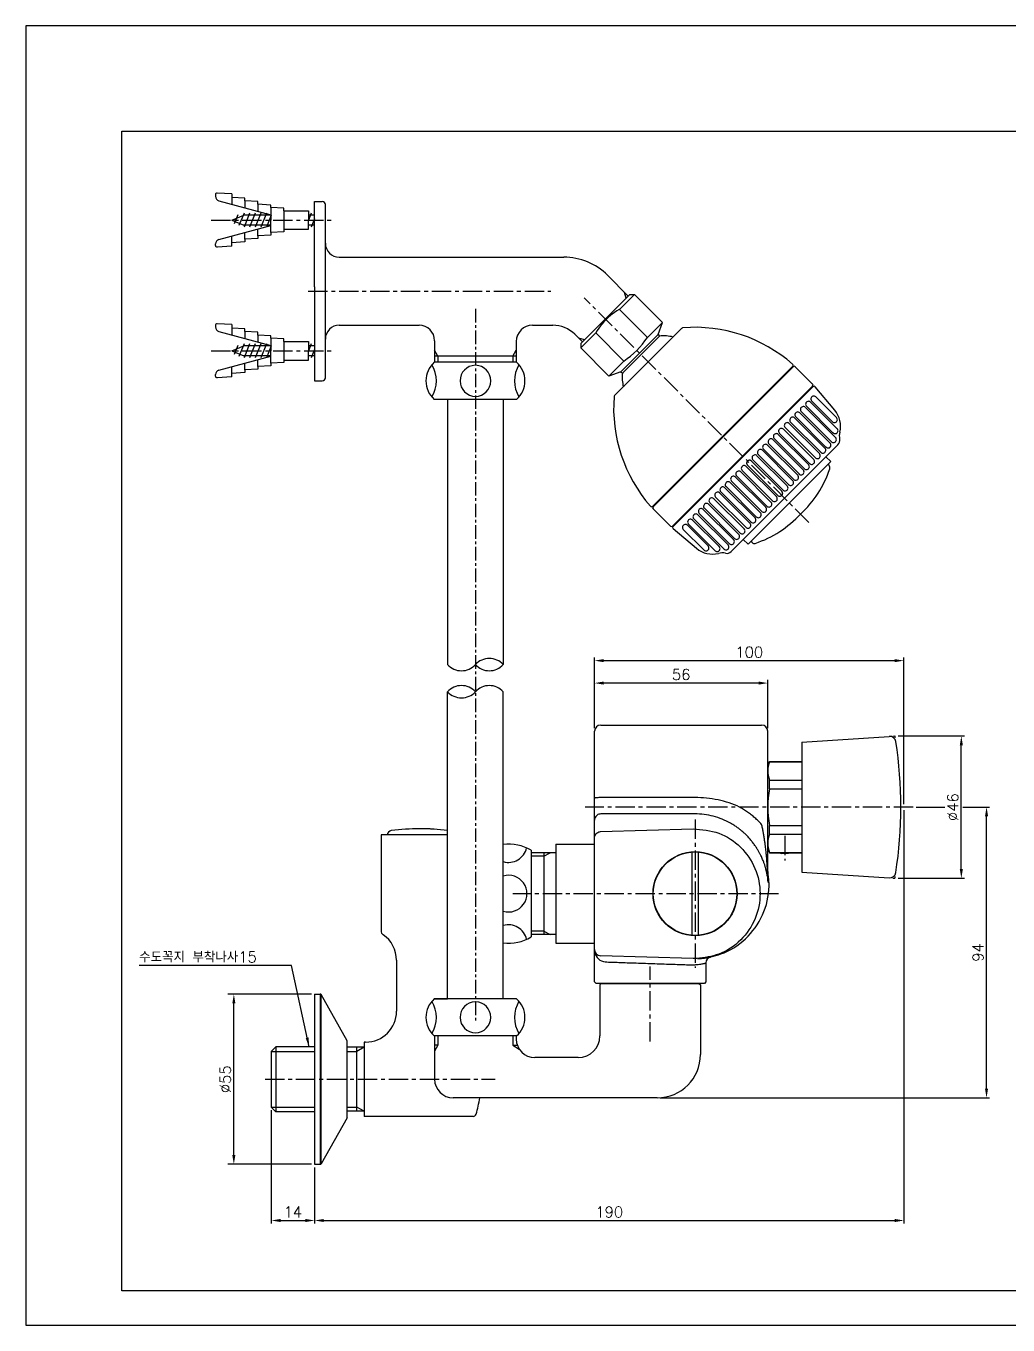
# Model space of a CAD drawing. Extents: x -272 to 322, y -5673 to -5253.
# Drawn here: x -271.8 to 45.6, y -5672.7 to -5252.7 of the extents above; entities that cross this region are included whole.
import ezdxf

# ---------------------------------------------------------------- set-up
doc = ezdxf.new("R2010")
doc.units = 0
doc.header["$LTSCALE"] = 5
doc.header["$MEASUREMENT"] = 0
doc.linetypes.add('CENTER', pattern=[2, 1.25, -0.25, 0.25, -0.25])
doc.layers.get('0').update_dxf_attribs({"color": 2, "linetype": 'CONTINUOUS'})
for name, color, linetype in [('CL', 1, 'CENTER'), ('D', 2, 'CONTINUOUS'), ('DWG', 7, 'CONTINUOUS')]:
    doc.layers.add(name, color=color, linetype=linetype)
doc.styles.add('GHS', font='romans', dxfattribs={"bigfont": 'ghs'})
doc.dimstyles.new('STANDARD$7', dxfattribs={"dimtxt": 3.5, "dimasz": 3, "dimexe": 1, "dimexo": 1, "dimgap": 1, "dimtad": 1, "dimdec": 4, "dimzin": 0, "dimdsep": 46, "dimtxsty": 'GHS', "dimcen": 1, "dimclrd": 256, "dimclre": 256, "dimclrt": 256, "dimadec": 3, "dimazin": 0, "dimtfac": 1, "dimtdec": 4, "dimtmove": 0, "dimatfit": 0, "dimfxl": 0, "dimtolj": 1, "dimtzin": 0, "dimlwd": -1, "dimlwe": -1, "dimarcsym": 0})

msp = doc.modelspace()

# ---------------------------------------------------------------- linework, layer by layer
at = {"color": 4}
for p, q in [((-240.81, -5286.66), (308.19, -5286.66)), ((-240.81, -5661.66), (-240.81, -5286.66)), ((308.19, -5661.66), (-240.81, -5661.66))]:
    msp.add_line(p, q, dxfattribs=at)
for p, q in [((-210.56, -5307.18), (-210.56, -5307.7)), ((-205.24, -5306.95), (-210.03, -5306.68)), ((-205.24, -5306.95), (-205.24, -5310.28)), ((-201.06, -5308.32), (-205.24, -5308.09)), ((-201.06, -5309.22), (-201.06, -5308.32)), ((-209.45, -5309.15), (-192.69, -5313.67)), ((-201.06, -5309.22), (-201.06, -5311.41)), ((-196.88, -5309.45), (-201.06, -5309.22)), ((-196.88, -5310.32), (-196.88, -5309.45)), ((-196.88, -5310.32), (-196.88, -5309.45)), ((-192.69, -5310.56), (-196.88, -5310.32)), ((-192.69, -5310.56), (-196.88, -5310.32)), ((-196.88, -5310.32), (-196.88, -5312.54)), ((-192.69, -5311.37), (-192.69, -5310.56)), ((-192.69, -5311.37), (-192.69, -5315.41)), ((-188.5, -5311.61), (-192.69, -5311.37)), ((-188.5, -5312.41), (-188.5, -5311.61)), ((-188.5, -5312.41), (-180.5, -5312.41)), ((-188.5, -5312.41), (-188.5, -5318.41)), ((-180.5, -5312.41), (-180.5, -5315.41)), ((-209.45, -5321.67), (-192.69, -5317.14)), ((-205.25, -5315.41), (-201.39, -5313.81)), ((-205.25, -5315.41), (-201.39, -5317.01)), ((-203.37, -5313.76), (-204.51, -5316.58)), ((-201.32, -5313.16), (-202.96, -5317.22)), ((-192.69, -5313.81), (-201.39, -5313.81)), ((-192.69, -5317.01), (-201.39, -5317.01)), ((-199.51, -5313.16), (-201.32, -5317.66)), ((-197.7, -5313.16), (-199.51, -5317.66)), ((-195.89, -5313.16), (-197.7, -5317.66)), ((-194.08, -5313.16), (-195.89, -5317.66)), ((-192.53, -5313.81), (-194.08, -5317.66)), ((-192.69, -5319.44), (-192.69, -5315.41)), ((-179.6, -5313.16), (-180.5, -5315.41)), ((-178.54, -5313.81), (-180.5, -5313.81)), ((-180.5, -5318.41), (-180.5, -5315.41)), ((-178.54, -5317.01), (-180.5, -5317.01)), ((-178.54, -5315.01), (-179.6, -5317.66)), ((-205.24, -5323.86), (-205.24, -5320.53)), ((-201.06, -5321.6), (-201.06, -5319.4)), ((-196.88, -5321.36), (-201.06, -5321.6)), ((-196.88, -5320.49), (-196.88, -5318.27)), ((-192.69, -5320.26), (-196.88, -5320.49)), ((-196.88, -5320.49), (-196.88, -5321.36)), ((-188.5, -5319.21), (-192.69, -5319.44)), ((-192.69, -5319.44), (-192.69, -5320.26)), ((-188.5, -5318.41), (-188.5, -5319.21)), ((-188.5, -5318.41), (-180.5, -5318.41)), ((-210.56, -5323.63), (-210.56, -5323.12)), ((-205.24, -5323.86), (-210.03, -5324.13)), ((-201.06, -5322.49), (-205.25, -5322.73)), ((-201.06, -5321.6), (-201.06, -5322.49)), ((-77.8, -5340.66), (-78.3, -5338.8)), ((-210.56, -5349.44), (-210.56, -5349.95)), ((-205.24, -5349.21), (-210.03, -5348.94)), ((-205.24, -5349.21), (-205.24, -5352.54)), ((-201.06, -5350.58), (-205.24, -5350.34)), ((-201.06, -5351.47), (-201.06, -5350.58)), ((-209.45, -5351.4), (-192.69, -5355.93)), ((-201.06, -5351.47), (-201.06, -5353.67)), ((-196.88, -5351.71), (-201.06, -5351.47)), ((-196.88, -5352.58), (-196.88, -5351.71)), ((-192.69, -5352.81), (-196.88, -5352.58)), ((-196.88, -5352.58), (-196.88, -5354.8)), ((-192.69, -5353.63), (-192.69, -5352.81)), ((-192.69, -5353.63), (-192.69, -5357.66)), ((-188.5, -5353.86), (-192.69, -5353.63)), ((-188.5, -5354.66), (-188.5, -5353.86)), ((-188.5, -5354.66), (-188.5, -5360.66)), ((-188.5, -5354.66), (-180.5, -5354.66)), ((-180.5, -5354.66), (-180.5, -5357.66)), ((-91.29, -5354.14), (-93.15, -5353.64)), ((-205.25, -5357.66), (-201.39, -5356.06)), ((-205.25, -5357.66), (-201.39, -5359.26)), ((-203.37, -5356.02), (-204.51, -5358.84)), ((-201.32, -5355.41), (-202.96, -5359.48)), ((-192.69, -5356.06), (-201.39, -5356.06)), ((-199.51, -5355.41), (-201.32, -5359.91)), ((-197.7, -5355.41), (-199.51, -5359.91)), ((-195.89, -5355.41), (-197.7, -5359.91)), ((-194.08, -5355.41), (-195.89, -5359.91)), ((-192.53, -5356.06), (-194.08, -5359.91)), ((-192.69, -5361.7), (-192.69, -5357.66)), ((-179.6, -5355.41), (-180.5, -5357.66)), ((-178.54, -5356.06), (-180.5, -5356.06)), ((-180.5, -5360.66), (-180.5, -5357.66)), ((-178.54, -5357.27), (-179.6, -5359.91)), ((-138.64, -5359.41), (-139.74, -5357.5)), ((-114.44, -5359.41), (-113.34, -5357.5)), ((-209.45, -5363.93), (-192.69, -5359.4)), ((-205.24, -5366.12), (-205.24, -5362.79)), ((-192.69, -5359.26), (-201.39, -5359.26)), ((-201.06, -5363.85), (-201.06, -5361.66)), ((-196.88, -5362.75), (-196.88, -5360.53)), ((-192.69, -5362.51), (-196.88, -5362.75)), ((-196.88, -5362.75), (-196.88, -5363.62)), ((-188.5, -5361.46), (-192.69, -5361.7)), ((-192.69, -5361.7), (-192.69, -5362.51)), ((-188.5, -5360.66), (-180.5, -5360.66)), ((-188.5, -5360.66), (-188.5, -5361.46)), ((-178.54, -5359.26), (-180.5, -5359.26)), ((-138.64, -5359.41), (-138.64, -5361.41)), ((-114.44, -5359.41), (-114.44, -5361.41)), ((-210.56, -5365.89), (-210.56, -5365.37)), ((-205.24, -5366.12), (-210.03, -5366.39)), ((-201.06, -5364.75), (-205.25, -5364.98)), ((-196.88, -5363.62), (-201.06, -5363.85)), ((-201.06, -5363.85), (-201.06, -5364.75)), ((-10.14, -5385.75), (-19.9, -5375.99)), ((-10.87, -5384.26), (-19.52, -5375.61)), ((-9.61, -5382.86), (-18.19, -5374.28)), ((-11.08, -5380.69), (-17.84, -5373.93)), ((-9.82, -5379.29), (-16.51, -5372.6)), ((-13.57, -5389.18), (-23.33, -5379.42)), ((-13.15, -5388.9), (-22.98, -5379.07)), ((-11.89, -5387.5), (-21.65, -5377.74)), ((-11.4, -5387.15), (-21.23, -5377.32)), ((-18.45, -5394.2), (-28.28, -5384.37)), ((-17.19, -5392.8), (-26.95, -5383.04)), ((-16.59, -5392.34), (-26.42, -5382.51)), ((-15.33, -5390.94), (-25.09, -5381.18)), ((-14.83, -5390.58), (-24.66, -5380.75)), ((-22.33, -5397.94), (-32.09, -5388.18)), ((-21.84, -5397.59), (-31.67, -5387.76)), ((-20.58, -5396.19), (-30.34, -5386.43)), ((-20.13, -5395.88), (-29.96, -5386.05)), ((-18.87, -5394.48), (-28.63, -5384.72)), ((-25.77, -5401.38), (-35.53, -5391.62)), ((-25.27, -5401.02), (-35.1, -5391.19)), ((-24.01, -5399.62), (-33.77, -5389.86)), ((-23.59, -5399.34), (-33.42, -5389.51)), ((-30.92, -5406.68), (-40.76, -5396.84)), ((-30.56, -5406.17), (-40.33, -5396.41)), ((-29.16, -5404.92), (-39, -5395.08)), ((-28.83, -5404.44), (-38.6, -5394.68)), ((-27.43, -5403.19), (-37.27, -5393.35)), ((-27.5, -5403.11), (-37.26, -5393.35)), ((-27.03, -5402.78), (-36.86, -5392.95)), ((-34.35, -5410.11), (-44.19, -5400.27)), ((-34, -5409.61), (-43.76, -5399.85)), ((-32.6, -5408.35), (-42.44, -5398.52)), ((-32.32, -5407.93), (-42.09, -5398.17)), ((-39.14, -5414.75), (-48.9, -5404.99)), ((-37.74, -5413.49), (-47.57, -5403.66)), ((-37.46, -5413.07), (-47.22, -5403.31)), ((-36.06, -5411.81), (-45.9, -5401.98)), ((-35.75, -5411.36), (-45.52, -5401.6)), ((-43.04, -5418.79), (-52.88, -5408.96)), ((-42.76, -5418.37), (-52.53, -5408.61)), ((-41.36, -5417.12), (-51.2, -5407.28)), ((-41, -5416.61), (-50.77, -5406.85)), ((-39.6, -5415.36), (-49.44, -5405.52)), ((-49.08, -5422.34), (-57.66, -5413.75)), ((-47.68, -5421.08), (-56.34, -5412.42)), ((-46.19, -5421.8), (-55.96, -5412.04)), ((-44.79, -5420.55), (-54.63, -5410.71)), ((-44.44, -5420.05), (-54.2, -5410.29)), ((-52.65, -5422.12), (-59.34, -5415.43)), ((-51.25, -5420.86), (-58.01, -5414.1))]:
    msp.add_line(p, q)
msp.add_lwpolyline([(322.19, -5672.66), (322.19, -5252.66), (-271.81, -5252.66), (-271.81, -5672.66)], close=True)
for centre, radius, start, end in [((-210.06, -5307.18), 0.5, 86.7751, 180), ((-209.06, -5307.7), 1.5, 180, 254.8796), ((-209.06, -5323.12), 1.5, 105.1204, 180), ((-210.06, -5323.63), 0.5, 180, 273.2249), ((-210.06, -5349.44), 0.5, 86.7751, 180), ((-209.06, -5349.95), 1.5, 180, 254.8796), ((-209.06, -5365.37), 1.5, 105.1204, 180), ((-210.06, -5365.89), 0.5, 180, 273.2249), ((-20.57, -5376.65), 0.942, 45, 231.1055), ((-18.86, -5374.95), 0.942, 45, 231.1055), ((-17.18, -5373.27), 0.942, 45, 231.1055), ((-24, -5380.08), 0.942, 45, 231.1055), ((-22.32, -5378.41), 0.942, 45, 231.1055), ((-10.49, -5379.96), 0.942, 218.8945, 45), ((-27.62, -5383.71), 0.942, 45, 231.1055), ((-25.76, -5381.84), 0.942, 45, 231.1055), ((-10.27, -5383.53), 0.942, 218.8945, 45), ((-32.76, -5388.85), 0.942, 45, 231.1055), ((-31.01, -5387.09), 0.942, 45, 231.1055), ((-29.3, -5385.39), 0.942, 45, 231.1055), ((-12.56, -5388.17), 0.942, 218.8945, 45), ((-10.81, -5386.42), 0.942, 218.8945, 45), ((-36.2, -5392.28), 0.942, 45, 231.1055), ((-34.44, -5390.52), 0.942, 45, 231.1055), ((-16, -5391.61), 0.942, 218.8945, 45), ((-14.24, -5389.85), 0.942, 218.8945, 45), ((-41.42, -5397.5), 0.942, 38.8945, 225), ((-39.66, -5395.74), 0.942, 38.8945, 225), ((-37.93, -5394.01), 0.942, 38.8945, 225), ((-37.93, -5394.01), 0.942, 45, 231.1055), ((-21.25, -5396.86), 0.942, 218.8945, 45), ((-19.54, -5395.15), 0.942, 218.8945, 45), ((-17.86, -5393.47), 0.942, 218.8945, 45), ((-44.85, -5400.94), 0.942, 38.8945, 225), ((-43.1, -5399.18), 0.942, 38.8945, 225), ((-24.68, -5400.29), 0.942, 218.8945, 45), ((-23, -5398.61), 0.942, 218.8945, 45), ((-50.1, -5406.18), 0.942, 38.8945, 225), ((-48.24, -5404.32), 0.942, 38.8945, 225), ((-46.56, -5402.64), 0.942, 38.8945, 225), ((-29.9, -5405.51), 0.942, 225, 51.1055), ((-28.17, -5403.78), 0.942, 218.8945, 45), ((-28.17, -5403.78), 0.942, 225, 51.1055), ((-26.44, -5402.05), 0.942, 218.8945, 45), ((-53.54, -5409.62), 0.942, 38.8945, 225), ((-51.86, -5407.94), 0.942, 38.8945, 225), ((-33.34, -5408.95), 0.942, 225, 51.1055), ((-31.66, -5407.27), 0.942, 225, 51.1055), ((-57, -5413.08), 0.942, 38.8945, 225), ((-55.29, -5411.38), 0.942, 38.8945, 225), ((-38.47, -5414.08), 0.942, 225, 51.1055), ((-36.8, -5412.41), 0.942, 225, 51.1055), ((-35.09, -5410.7), 0.942, 225, 51.1055), ((-58.68, -5414.76), 0.942, 38.8945, 225), ((-42.1, -5417.71), 0.942, 225, 51.1055), ((-40.34, -5415.95), 0.942, 225, 51.1055), ((-51.99, -5421.45), 0.942, 225, 51.1055), ((-48.41, -5421.67), 0.942, 225, 51.1055), ((-45.53, -5421.14), 0.942, 225, 51.1055), ((-43.78, -5419.39), 0.942, 225, 51.1055)]:
    msp.add_arc(centre, radius, start, end)
at = {"layer": 'CL'}
for p, q in [((-211.92, -5315.41), (-173.09, -5315.41)), ((-180.6, -5338.41), (-102.16, -5338.41)), ((-18.74, -5413.21), (-91.41, -5340.53)), ((-211.92, -5357.66), (-173.09, -5357.66)), ((14.96, -5505.21), (-91.04, -5505.21)), ((-55.54, -5509.27), (-55.54, -5557.2)), ((-26.54, -5514.46), (-26.54, -5522.46)), ((-28.54, -5533.21), (-114.48, -5533.21)), ((-70.04, -5581.01), (-70.04, -5556.71)), ((-194.54, -5593.21), (-120.11, -5593.21))]:
    msp.add_line(p, q, dxfattribs=at)
at = {"layer": 'CL', "ltscale": 0.7}
msp.add_line((-126.54, -5344.11), (-126.54, -5574.62), dxfattribs=at)
at = {"layer": 'D'}
for p, q in [((-88.04, -5479.71), (-88.04, -5456.86)), ((-85.04, -5457.86), (8.96, -5457.86)), ((11.96, -5504.21), (11.96, -5456.86)), ((-88.04, -5479.71), (-88.04, -5464.11)), ((-32.04, -5479.71), (-32.04, -5464.11)), ((-35.04, -5465.11), (-85.04, -5465.11)), ((8.43, -5482.26), (9.07, -5482.21)), ((10.07, -5482.21), (31.52, -5482.21)), ((30.52, -5525.2), (30.52, -5485.21)), ((-31.46, -5490.54), (-31.46, -5490.46)), ((-31.46, -5490.54), (-21.04, -5490.54)), ((-31.46, -5496.49), (-21.04, -5496.49)), ((-31.46, -5499.26), (-31.46, -5496.49)), ((-31.46, -5499.26), (-21.04, -5499.26)), ((15.96, -5505.21), (25.21, -5505.21)), ((31.04, -5505.21), (39.67, -5505.21)), ((11.96, -5506.21), (11.96, -5639.87)), ((38.67, -5596.21), (38.67, -5508.21)), ((-31.46, -5511.15), (-21.04, -5511.15)), ((-31.46, -5513.93), (-31.46, -5511.15)), ((-31.46, -5513.93), (-21.04, -5513.93)), ((-104.39, -5521.06), (-108.54, -5521.06)), ((-104.39, -5521.06), (-102.39, -5519.96)), ((-31.46, -5519.87), (-21.04, -5519.87)), ((-31.46, -5519.87), (-31.46, -5519.96)), ((8.43, -5528.15), (9.07, -5528.2)), ((10.07, -5528.2), (31.52, -5528.2)), ((-104.39, -5545.31), (-108.54, -5545.31)), ((-104.39, -5545.31), (-102.39, -5546.41)), ((-138.64, -5579.21), (-138.64, -5582.21)), ((-114.44, -5579.21), (-114.44, -5582.21)), ((-192.54, -5584.21), (-178.54, -5584.21)), ((-168.04, -5584.21), (-164.87, -5584.21)), ((-162.54, -5582.86), (-164.87, -5584.21)), ((-138.64, -5582.21), (-139.74, -5584.11)), ((-114.44, -5582.21), (-112.36, -5583.48)), ((-192.54, -5602.21), (-178.54, -5602.21)), ((-168.04, -5602.21), (-164.87, -5602.21)), ((-162.54, -5603.56), (-164.87, -5602.21)), ((-66.79, -5599.21), (39.67, -5599.21)), ((-192.54, -5603.21), (-192.54, -5639.87)), ((-178.54, -5621.71), (-178.54, -5639.87)), ((-178.54, -5621.71), (-178.54, -5639.87)), ((-178.54, -5621.71), (-178.54, -5639.87)), ((-189.54, -5638.87), (-181.54, -5638.87)), ((-175.54, -5638.87), (8.96, -5638.87))]:
    msp.add_line(p, q, dxfattribs=at)
at = {"layer": 'D', "color": 0}
for p, q in [((-32.04, -5491.46), (-31.46, -5490.46)), ((-32.04, -5518.96), (-32.04, -5491.46)), ((-31.46, -5490.46), (-21.04, -5490.46)), ((-32.04, -5518.96), (-31.46, -5519.96)), ((-31.46, -5519.96), (-21.04, -5519.96)), ((-28.1, -5519.96), (-27.67, -5520.21)), ((-25.4, -5520.21), (-27.67, -5520.21)), ((-24.97, -5519.96), (-25.4, -5520.21))]:
    msp.add_line(p, q, dxfattribs=at)
at = {"layer": 'D', "ltscale": 0.7}
for p, q in [((-179.54, -5565.71), (-206.62, -5565.71)), ((-204.62, -5617.71), (-204.62, -5568.71)), ((-176.68, -5565.71), (-176.68, -5620.71)), ((-176.42, -5620.55), (-176.45, -5565.82)), ((-179.54, -5620.71), (-206.62, -5620.71))]:
    msp.add_line(p, q, dxfattribs=at)
at = {"layer": 'D'}
for centre, radius, start, end in [((-131.04, -5455.07), 6.06, 222.075, 317.925), ((-122.04, -5463.2), 6.06, 42.075, 137.925), ((-122.04, -5455.07), 6.06, 222.075, 317.925), ((-131.04, -5471.98), 6.06, 42.075, 137.925), ((-131.04, -5463.85), 6.06, 222.075, 317.925), ((-122.04, -5471.98), 6.06, 42.075, 137.925), ((-129.04, -5505.19), 140, 9.2078, 9.4466), ((-24.1, -5493.51), 7.93, 158.0073, 201.9927), ((-1.17, -5505.21), 30.87, 168.9014, 191.0986), ((-24.1, -5516.9), 7.93, 158.0073, 201.9927), ((-129.04, -5505.22), 140, 350.5534, 350.7922)]:
    msp.add_arc(centre, radius, start, end, dxfattribs=at)
for points in [[(-85.04, -5457.36), (-85.04, -5458.36), (-88.04, -5457.86)], [(8.96, -5457.36), (8.96, -5458.36), (11.96, -5457.86)], [(-85.04, -5464.61), (-85.04, -5465.61), (-88.04, -5465.11)], [(-35.04, -5464.61), (-35.04, -5465.61), (-32.04, -5465.11)], [(30.02, -5485.21), (31.02, -5485.21), (30.52, -5482.21)], [(38.17, -5508.21), (39.17, -5508.21), (38.67, -5505.21)], [(30.02, -5525.2), (31.02, -5525.2), (30.52, -5528.2)], [(38.17, -5596.21), (39.17, -5596.21), (38.67, -5599.21)], [(-189.54, -5638.37), (-189.54, -5639.37), (-192.54, -5638.87)], [(-181.54, -5638.37), (-181.54, -5639.37), (-178.54, -5638.87)], [(-175.54, -5638.37), (-175.54, -5639.37), (-178.54, -5638.87)], [(8.96, -5638.37), (8.96, -5639.37), (11.96, -5638.87)]]:
    msp.add_solid(points, dxfattribs=at)
at = {"layer": 'D', "ltscale": 0.7}
for points in [[(-204.12, -5568.71), (-205.12, -5568.71), (-204.62, -5565.71)], [(-204.12, -5617.71), (-205.12, -5617.71), (-204.62, -5620.71)]]:
    msp.add_solid(points, dxfattribs=at)
at = {"layer": 'DWG'}
for p, q in [((-178.54, -5337), (-178.54, -5309.41)), ((-178.54, -5309.41), (-176.04, -5309.41)), ((-175.04, -5366.41), (-175.04, -5310.41)), ((-170.54, -5327.41), (-97.97, -5327.41)), ((-77.12, -5339.98), (-83.83, -5333.27)), ((-178.54, -5337), (-178.54, -5367.41)), ((-76.59, -5339.45), (-84.54, -5347.39)), ((-75.17, -5339.45), (-80.02, -5344.3)), ((-76.59, -5339.45), (-75.17, -5339.45)), ((-66.08, -5348.53), (-75.17, -5339.44)), ((-70.94, -5353.38), (-80.02, -5344.3)), ((-170.54, -5349.41), (-144.74, -5349.41)), ((-108.09, -5349.41), (-101.53, -5349.41)), ((-92.5, -5355.36), (-84.54, -5347.4)), ((-81.58, -5372.18), (-59.77, -5350.37)), ((-66.09, -5348.53), (-70.94, -5353.38)), ((-67.5, -5352.42), (-66.09, -5348.53)), ((-139.74, -5354.41), (-139.74, -5361.41)), ((-113.34, -5354.66), (-113.34, -5361.41)), ((-91.97, -5354.83), (-94.46, -5352.34)), ((-92.5, -5356.77), (-87.65, -5351.92)), ((-78.56, -5361.01), (-87.65, -5351.92)), ((-79.53, -5364.45), (-67.5, -5352.42)), ((-79.03, -5364.95), (-67, -5352.92)), ((-67.5, -5352.42), (-67, -5352.92)), ((-92.5, -5355.36), (-92.5, -5356.77)), ((-83.41, -5365.86), (-92.5, -5356.77)), ((-113.24, -5361.41), (-139.83, -5361.41)), ((-113.34, -5359.41), (-139.74, -5359.41)), ((-83.42, -5365.86), (-78.57, -5361.01)), ((-24.02, -5362.71), (-69.24, -5407.93)), ((-69.11, -5408.09), (-23.86, -5362.83)), ((-17.56, -5368.42), (-23.15, -5362.83)), ((-178.54, -5367.41), (-176.04, -5367.41)), ((-79.53, -5364.45), (-83.42, -5365.86)), ((-79.53, -5364.45), (-79.03, -5364.95)), ((-17.56, -5369.12), (-62.82, -5414.38)), ((-17.46, -5369.3), (-62.65, -5414.49)), ((-10.4, -5376.86), (-16.72, -5369.33)), ((-113.24, -5373.41), (-139.83, -5373.41)), ((-135.54, -5373.41), (-135.54, -5459.13)), ((-117.54, -5373.41), (-117.54, -5459.13)), ((-43.88, -5422.6), (-9.35, -5388.06)), ((-11.7, -5393.52), (-13.28, -5391.99)), ((-11.7, -5393.52), (-38.42, -5420.25)), ((-12.25, -5394.81), (-12.61, -5394.44)), ((-63.53, -5414.38), (-69.11, -5408.79)), ((-55.08, -5421.55), (-62.61, -5415.22)), ((-38.42, -5420.25), (-39.96, -5418.67)), ((-37.14, -5419.7), (-37.5, -5419.33)), ((-135.54, -5567.21), (-135.54, -5467.91)), ((-117.54, -5567.21), (-117.54, -5467.91)), ((-88.04, -5561.71), (-88.04, -5480.71)), ((-86.04, -5478.71), (-34.04, -5478.71)), ((-32.04, -5505.21), (-32.04, -5480.71)), ((-21.04, -5484.21), (7.24, -5482.34)), ((-21.04, -5484.21), (-21.04, -5526.21)), ((-55.57, -5502.12), (-86.04, -5502.15)), ((-32.04, -5528.91), (-32.04, -5505.21)), ((-86.1, -5513.14), (-56.19, -5512.22)), ((-100.54, -5517.21), (-88.04, -5517.21)), ((-100.54, -5517.21), (-100.54, -5549.21)), ((-56.54, -5519.74), (-56.54, -5546.67)), ((-54.54, -5519.74), (-54.54, -5546.67)), ((-21.04, -5526.21), (7.23, -5528.08)), ((-31.95, -5529.51), (-31.64, -5529.81)), ((-100.54, -5549.21), (-88.04, -5549.21)), ((-56.19, -5554.2), (-86.1, -5553.27)), ((-54.98, -5554.2), (-56.19, -5554.2)), ((-52.04, -5555.61), (-52.04, -5561.71)), ((-88.04, -5561.71), (-87.54, -5562.21)), ((-52.54, -5562.21), (-87.54, -5562.21)), ((-85.79, -5562.21), (-86.29, -5562.71)), ((-86.29, -5562.71), (-86.29, -5579.21)), ((-85.79, -5562.21), (-54.29, -5562.21)), ((-54.29, -5562.21), (-53.79, -5562.71)), ((-53.79, -5562.71), (-53.79, -5585.21)), ((-52.04, -5561.71), (-52.54, -5562.21)), ((-139.83, -5567.21), (-135.54, -5567.21)), ((-113.24, -5567.21), (-139.83, -5567.21)), ((-162.04, -5581.21), (-162.54, -5581.21)), ((-113.24, -5579.21), (-139.83, -5579.21)), ((-139.74, -5579.21), (-139.74, -5593.21)), ((-113.34, -5579.21), (-113.34, -5580.21)), ((-162.54, -5582.86), (-168.04, -5582.86)), ((-138.64, -5582.21), (-139.74, -5582.21)), ((-114.44, -5582.21), (-112.99, -5582.21)), ((-93.29, -5586.21), (-107.34, -5586.21)), ((-67.79, -5599.21), (-133.74, -5599.21))]:
    msp.add_line(p, q, dxfattribs=at)
at = {"layer": 'DWG', "color": 0}
for p, q in [((-157.04, -5514.21), (-157.04, -5517.21)), ((-157.04, -5514.21), (-157.04, -5517.21)), ((-157.04, -5514.21), (-157.04, -5545.22)), ((-135.54, -5514.21), (-157.04, -5514.21)), ((-108.54, -5519.18), (-108.54, -5547.18)), ((-100.54, -5519.96), (-108.54, -5519.96)), ((-104.39, -5519.96), (-104.39, -5546.41)), ((-100.54, -5546.41), (-108.54, -5546.41)), ((-152.04, -5554.71), (-152.04, -5571.21)), ((-178.54, -5565.71), (-178.54, -5620.71)), ((-178.54, -5565.71), (-176.68, -5565.71)), ((-168.04, -5580.74), (-176.45, -5565.82)), ((-168.04, -5605.67), (-168.04, -5580.74)), ((-162.54, -5581.21), (-162.54, -5605.21)), ((-191.04, -5582.71), (-192.54, -5584.21)), ((-192.54, -5584.21), (-192.54, -5602.21)), ((-191.04, -5582.71), (-191.04, -5603.71)), ((-178.54, -5582.71), (-191.04, -5582.71)), ((-164.87, -5603.56), (-164.87, -5582.86)), ((-192.54, -5602.21), (-191.04, -5603.71)), ((-178.54, -5603.71), (-191.04, -5603.71)), ((-168.04, -5605.67), (-176.42, -5620.55)), ((-162.54, -5603.56), (-168.04, -5603.56)), ((-132.04, -5605.21), (-162.54, -5605.21)), ((-128.64, -5605.21), (-132.04, -5605.21)), ((-127.28, -5605.21), (-132.04, -5605.21)), ((-178.54, -5620.71), (-176.68, -5620.71))]:
    msp.add_line(p, q, dxfattribs=at)
at = {"layer": 'DWG'}
for centre, radius in [((-55.54, -5533.23), 13.6), ((-55.54, -5533.21), 13.5)]:
    msp.add_circle(centre, radius, dxfattribs=at)
for centre, radius, start, end in [((-176.04, -5310.41), 1, 0, 90), ((-170.54, -5322.91), 4.5, 180, 270), ((-97.97, -5347.41), 20, 45, 90), ((-69.97, -5361.98), 20.34, 129.462, 150.3679), ((-69.97, -5361.98), 20.34, 119.6321, 140.538), ((-170.54, -5353.91), 4.5, 90, 180), ((-144.74, -5354.41), 5, 0, 90), ((-108.09, -5354.66), 5.25, 90, 180), ((-101.53, -5359.41), 10, 45, 90), ((-59.41, -5350.73), 0.5, 94.507, 135), ((-55.68, -5398.08), 48, 48.7698, 94.507), ((-95.16, -5336.78), 29.37, 304.4045, 325.5778), ((-65.73, -5366.21), 13.35, 76.5097, 95.4535), ((-134.54, -5367.41), 8, 131.4096, 228.5904), ((-149.15, -5367.41), 10, 328.626, 31.374), ((-126.48, -5367.39), 5.02, 91.3434, 269.3641), ((-126.59, -5367.39), 5.02, 270.6359, 88.6566), ((-103.92, -5367.41), 10, 148.626, 211.374), ((-118.54, -5367.41), 8, 311.4096, 48.5904), ((-24.37, -5362.36), 0.5, 315, 48.7698), ((-23.5, -5363.18), 0.5, 45, 135), ((-176.04, -5366.41), 1, 270, 0), ((-65.74, -5366.22), 13.35, 174.5465, 193.4903), ((-17.92, -5368.77), 0.5, 315, 45), ((-17.1, -5369.65), 0.5, 40, 135), ((-33.87, -5376.27), 48, 175.493, 221.2302), ((-81.22, -5372.54), 0.5, 135, 175.493), ((-16.52, -5382.01), 8, 345.8911, 40), ((-3.92, -5385.18), 5, 165.8911, 192.1217), ((-10.76, -5386.65), 2, 315, 12.1217), ((-44.94, -5384.91), 34.7, 312.5597, 341.6629), ((-12.95, -5395.52), 1, 341.6629, 45), ((-69.59, -5407.58), 0.5, 221.2302, 315), ((-68.76, -5408.44), 0.5, 135, 225), ((-47.03, -5387), 34.7, 288.3371, 317.4403), ((-63.17, -5414.03), 0.5, 225, 315), ((-62.29, -5414.84), 0.5, 135, 230), ((-49.94, -5415.42), 8, 230, 284.1089), ((-36.43, -5418.99), 1, 225, 288.3371), ((-46.77, -5428.03), 5, 77.8783, 104.1089), ((-45.3, -5421.18), 2, 257.8783, 315), ((-86.04, -5480.71), 2, 90, 180), ((-34.04, -5480.71), 2, 0, 90), ((7.38, -5484.33), 2, 8.695, 94.0711), ((-129.04, -5505.19), 140, 351.2942, 8.695), ((7.37, -5526.08), 2, 265.9282, 351.2942), ((-86.04, -5551.27), 2, 180, 268.2197), ((-84.27, -5551.54), 3.73, 189.8796, 265.6794), ((-50.04, -5555.61), 2, 102.2363, 180), ((-176.68, -5566.01), 0.3, 38.991, 90), ((-134.54, -5573.21), 8, 131.4096, 228.5904), ((-149.15, -5573.21), 10, 328.626, 31.374), ((-126.48, -5573.18), 5.02, 91.3434, 269.3641), ((-126.59, -5573.18), 5.02, 270.6359, 88.6566), ((-103.92, -5573.21), 10, 148.626, 211.374), ((-118.54, -5573.21), 8, 311.4096, 48.5904), ((-107.34, -5580.21), 6, 180, 270), ((-93.29, -5579.21), 7, 270, 0), ((-67.79, -5585.21), 14, 270, 0), ((-133.74, -5593.21), 6, 180, 270)]:
    msp.add_arc(centre, radius, start, end, dxfattribs=at)
at = {"layer": 'DWG', "color": 0}
for centre, radius, start, end in [((-153.54, -5514.3), 1.5, 97.5497, 176.4142), ((-144.54, -5582.21), 70, 90, 97.5497), ((-144.54, -5582.21), 70, 86.172, 90), ((-144.54, -5582.21), 70, 82.613, 90), ((-115.79, -5531.16), 14, 58.8114, 97.1808), ((-115.81, -5517.17), 5.93, 253.0813, 347.9415), ((-115.81, -5533.18), 5.93, 253.0813, 106.9187), ((-115.81, -5549.2), 5.93, 12.0585, 106.9187), ((-155.54, -5545.22), 1.5, 180, 235.5827), ((-162.04, -5554.71), 10, 0, 55.5827), ((-115.79, -5535.21), 14, 262.8192, 301.1886), ((-162.04, -5571.21), 10, 270, 0), ((-164.69, -5593.21), 40, 343.6173, 351.3731), ((-127.28, -5604.21), 1, 270, 343.6173), ((-176.68, -5620.41), 0.3, 270, 330.5949)]:
    msp.add_arc(centre, radius, start, end, dxfattribs=at)
at = {"layer": 'DWG'}
for points in [[(-86.04, -5502.15), (-86.65, -5502.16), (-87.21, -5502.19), (-87.65, -5502.24), (-87.94, -5502.31), (-88.04, -5502.38)], [(-41.14, -5505.21), (-44.53, -5503.87), (-48.13, -5502.9), (-51.85, -5502.31), (-55.57, -5502.12)], [(-34.04, -5510.79), (-35.1, -5509.7), (-36.21, -5508.68), (-37.38, -5507.72), (-38.58, -5506.82), (-39.84, -5505.98), (-41.14, -5505.21)], [(-86.04, -5507.44), (-86.66, -5507.54), (-87.21, -5507.82), (-87.65, -5508.26), (-87.94, -5508.82), (-88.04, -5509.43)], [(-55.56, -5507.41), (-65.6, -5507.42), (-75.76, -5507.43), (-86.04, -5507.44)], [(-44.07, -5510.42), (-46.78, -5509.12), (-49.64, -5508.17), (-52.6, -5507.59), (-55.56, -5507.41)], [(-88.04, -5515.18), (-87.94, -5514.56), (-87.66, -5514), (-87.24, -5513.55), (-86.69, -5513.26), (-86.1, -5513.14)], [(-56.19, -5512.22), (-47.87, -5513.66), (-40.86, -5518.19), (-36.19, -5525.05), (-34.54, -5533.16), (-36.15, -5541.28), (-40.8, -5548.17), (-47.83, -5552.74), (-54.98, -5554.2)], [(-38.42, -5514.87), (-39.27, -5514.01), (-40.15, -5513.19), (-41.08, -5512.43), (-42.04, -5511.71), (-43.04, -5511.04), (-44.07, -5510.42)], [(-32.1, -5526.42), (-32.11, -5526.14), (-32.12, -5525.83), (-32.14, -5525.49), (-32.16, -5525.14), (-32.18, -5524.78), (-32.2, -5524.42), (-32.22, -5524.03), (-32.25, -5523.62), (-32.28, -5523.19), (-32.31, -5522.71), (-32.35, -5522.19), (-32.4, -5521.63), (-32.45, -5521.01), (-32.52, -5520.32), (-32.6, -5519.57), (-32.69, -5518.75), (-32.8, -5517.85), (-32.93, -5516.85), (-33.09, -5515.74), (-33.29, -5514.53), (-33.51, -5513.27), (-33.76, -5512.01), (-34.04, -5510.79)], [(-32.16, -5527.67), (-32.19, -5527.48), (-32.22, -5527.28), (-32.26, -5527.06), (-32.3, -5526.81), (-32.36, -5526.54), (-32.41, -5526.26), (-32.48, -5525.98), (-32.54, -5525.69), (-32.62, -5525.38), (-32.7, -5525.06), (-32.8, -5524.71), (-32.91, -5524.33), (-33.04, -5523.92), (-33.19, -5523.47), (-33.37, -5522.98), (-33.58, -5522.44), (-33.82, -5521.85), (-34.12, -5521.2), (-34.47, -5520.48), (-34.9, -5519.69), (-35.42, -5518.8), (-36.04, -5517.84), (-36.76, -5516.85), (-37.56, -5515.85), (-38.42, -5514.87)], [(-32.04, -5526.01), (-32.02, -5526.41), (-31.97, -5526.79)], [(-31.65, -5529.51), (-31.66, -5529.34), (-31.7, -5528.83), (-31.79, -5527.97), (-31.97, -5526.79)], [(-50.46, -5553.66), (-47.2, -5552.7), (-39.24, -5547.79), (-33.73, -5540.09), (-31.64, -5530.79), (-31.65, -5529.51)], [(-84.55, -5555.26), (-82.55, -5555.33), (-80.18, -5555.42), (-77.51, -5555.51), (-74.62, -5555.61), (-71.6, -5555.71), (-68.53, -5555.82), (-65.51, -5555.92), (-62.63, -5556.02), (-60, -5556.11), (-57.71, -5556.19)], [(-57.71, -5556.19), (-56.16, -5556.19), (-54.97, -5556.11), (-54.06, -5556), (-53.38, -5555.89), (-52.89, -5555.8), (-52.54, -5555.73), (-52.3, -5555.67), (-52.15, -5555.64), (-52.06, -5555.62), (-52.04, -5555.61)], [(-54.76, -5554.19), (-54.69, -5554.19), (-53.47, -5554.11), (-52.54, -5554.01), (-51.84, -5553.92), (-51.34, -5553.83), (-50.98, -5553.76), (-50.73, -5553.72), (-50.57, -5553.68), (-50.49, -5553.66), (-50.46, -5553.66)]]:
    msp.add_spline(points, degree=3, dxfattribs=at)
msp.add_open_spline([(-31.95, -5529.52), (-31.96, -5529.35), (-31.97, -5529.18), (-32, -5528.83), (-32.01, -5528.66), (-32.03, -5528.47), (-32.03, -5528.46), (-32.04, -5528.44)], degree=3, knots=[0, 0, 0, 0, 0.528644, 0.528644, 1.057287, 1.057287, 1.095301, 1.095301, 1.095301, 1.095301], dxfattribs=at)

# ---------------------------------------------------------------- texts
at = {"layer": 'D', "style": 'GHS'}
msp.add_text('수도꼭지 부착나사15', height=3.5, dxfattribs=at).set_placement((-235.23, -5555.42))
at = {"layer": 'D', "char_height": 3.5, "attachment_point": 5, "style": 'GHS'}
for s, insert in [('\\A1;100', (-38.04, -5455.11)), ('\\A1;56', (-60.04, -5462.36)), ('\\A1;14', (-185.54, -5636.12)), ('\\A1;190', (-83.29, -5636.12))]:
    msp.add_mtext(s, dxfattribs=dict(at, insert=insert))
at = {"layer": 'D', "char_height": 3.5, "attachment_point": 5, "rotation": 90, "style": 'GHS'}
for s, insert in [('\\A1;%%C46', (27.77, -5505.21)), ('\\A1;94', (35.92, -5552.21))]:
    msp.add_mtext(s, dxfattribs=dict(at, insert=insert))
at = {"layer": 'D', "ltscale": 0.7, "insert": (-207.37, -5593.21), "char_height": 3.5, "attachment_point": 5, "rotation": 90, "style": 'GHS'}
msp.add_mtext('%%c55', dxfattribs=at)

# ---------------------------------------------------------------- leaders
at = {"layer": 'D'}
msp.add_leader([(-180.3, -5582.71), (-185.95, -5556.42), (-235.23, -5556.42)], dimstyle='STANDARD$7', override={"dimgap": 1, "dimtad": 0}, dxfattribs=at)

doc.saveas('drawing.dxf')
